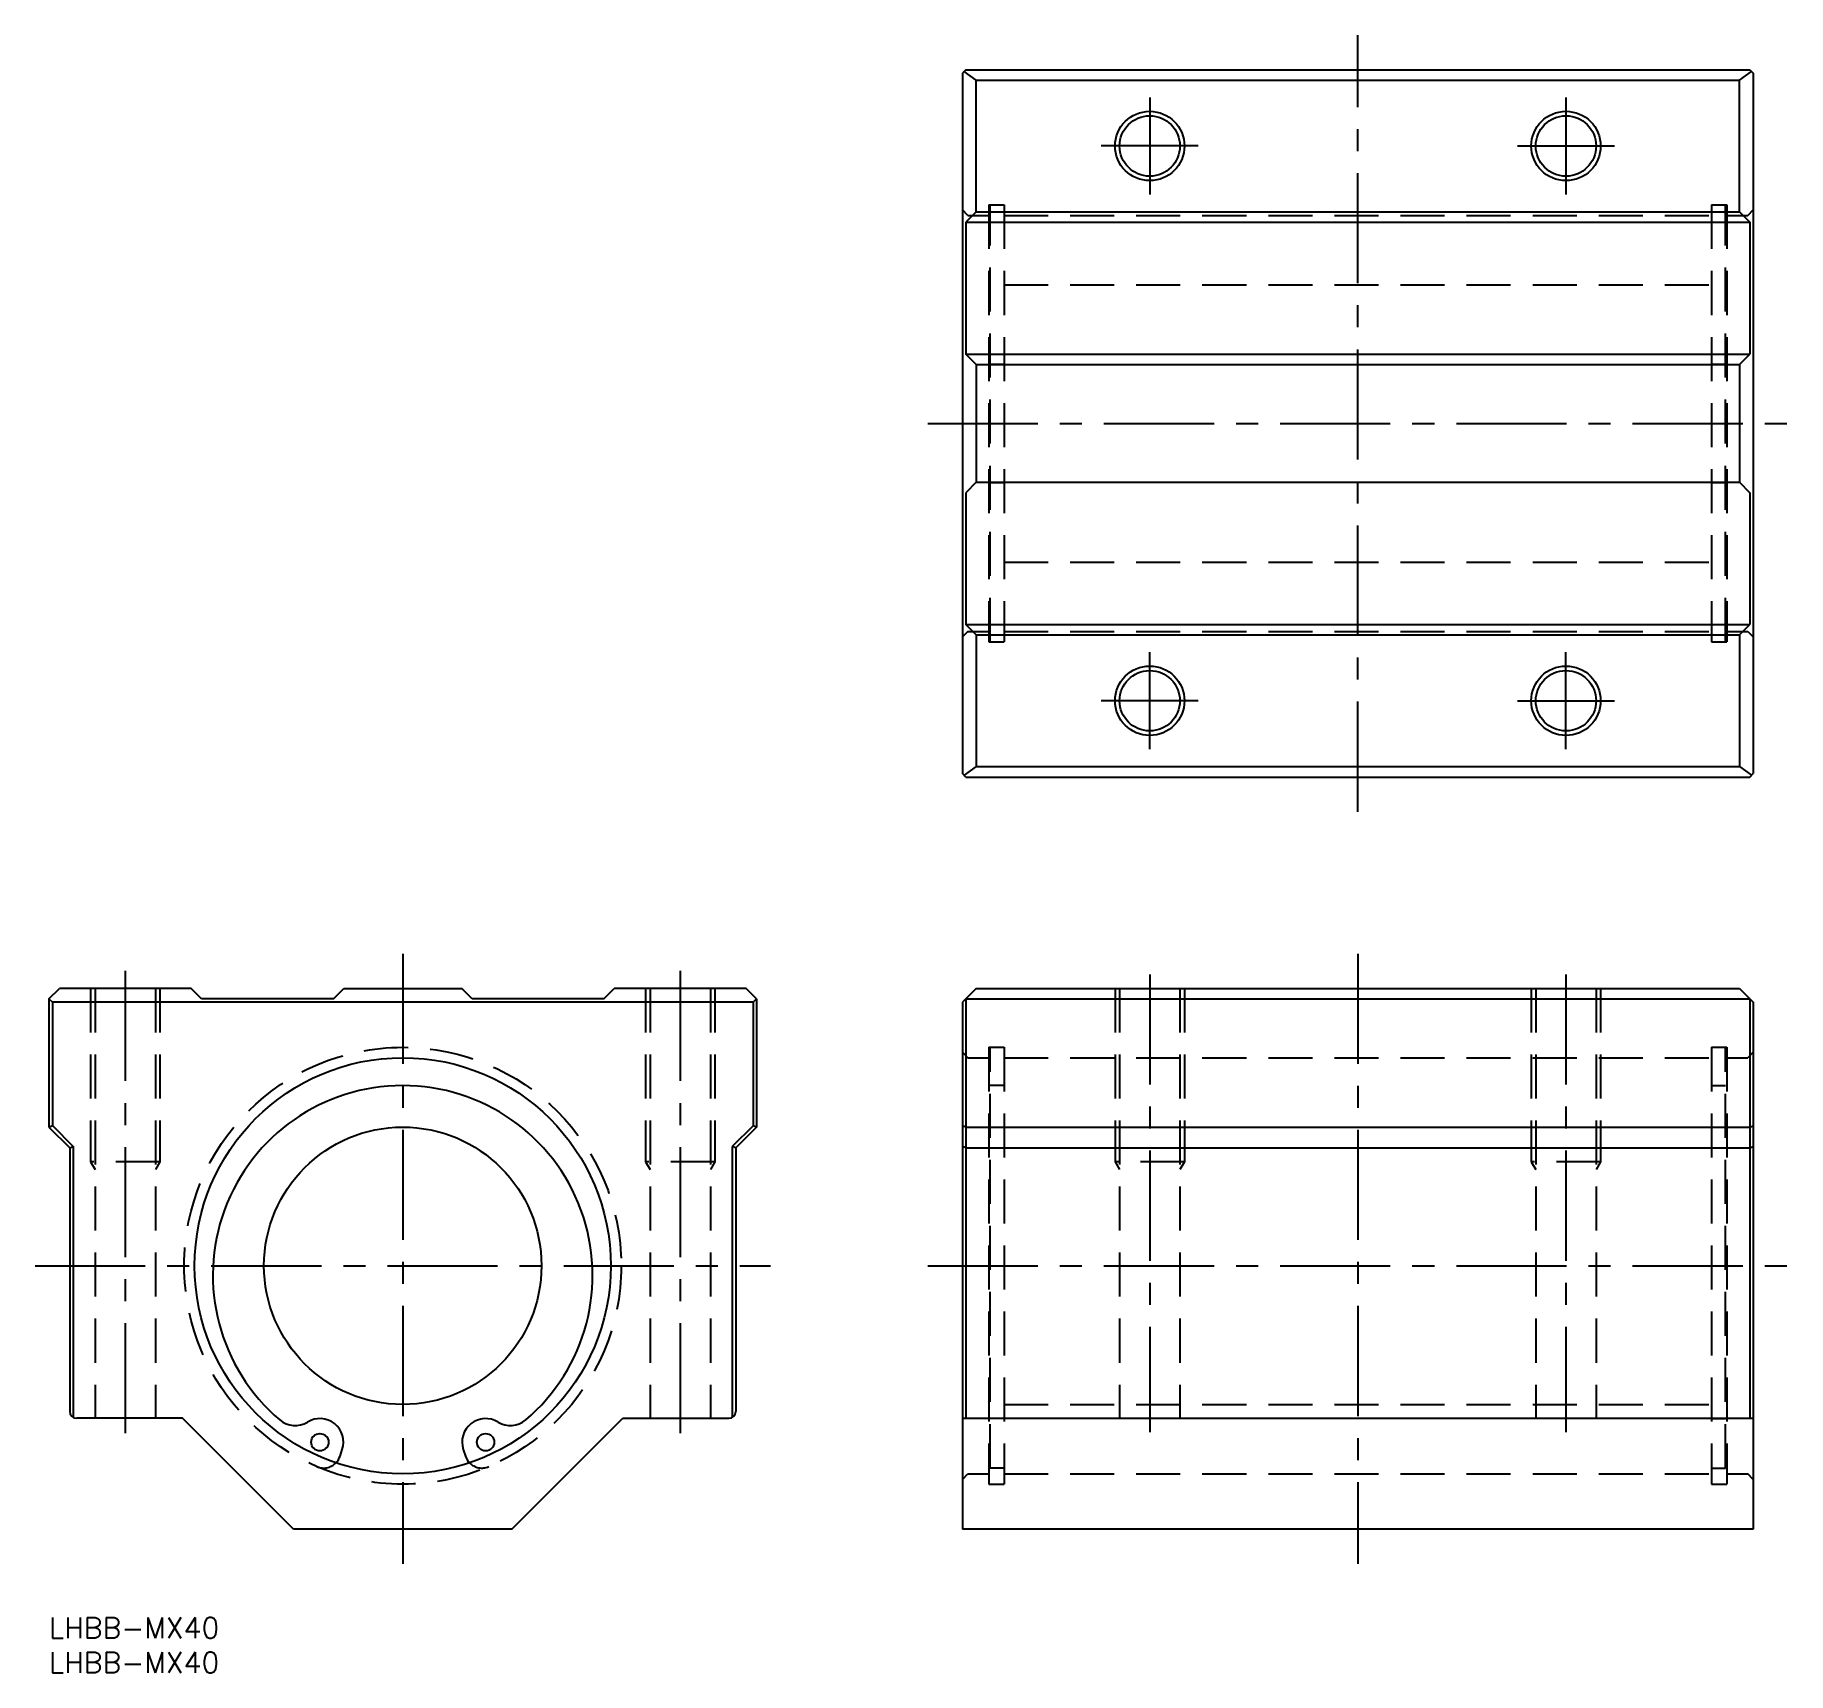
# Model space of a CAD drawing. Extents: x -2 to 251, y -8 to 228.
import ezdxf

# ---------------------------------------------------------------- set-up
doc = ezdxf.new("R2010")
doc.units = 0
doc.header["$LTSCALE"] = 0.5
doc.linetypes.add('CENTER', pattern=[50.8, 31.75, -6.35, 6.35, -6.35])
doc.linetypes.add('DASHED', pattern=[19.05, 12.7, -6.35])
for name, color, linetype in [('MSM_CENTER', 1, 'CENTER'), ('MSM_CONTINUOUS', 7, 'CONTINUOUS'), ('MSM_DASHED', 4, 'DASHED'), ('MSM_NARROW', 5, 'CONTINUOUS'), ('MSM_PART_NUMBER', 7, 'CONTINUOUS')]:
    doc.layers.add(name, color=color, linetype=linetype)
doc.styles.get("Standard").update_dxf_attribs({"font": 'txt.shx', "height": 3, "bigfont": 'bigfont.shx'})

# ---------------------------------------------------------------- blocks, each defined once
blk = doc.blocks.new('*U9')
at = {"layer": 'MSM_PART_NUMBER'}
blk.add_text('LHBB-MX40', height=3, dxfattribs=at).set_placement((0, -3))
blk = doc.blocks.new('*U10')
at = {"layer": 'MSM_PART_NUMBER'}
blk.add_text('LHBB-MX40', height=3, dxfattribs=at).set_placement((0, -8))

msp = doc.modelspace()

# ---------------------------------------------------------------- linework, layer by layer
at = {"layer": 'MSM_CENTER'}
for p, q in [((188.68, 116.2), (188.68, 228.2)), ((158.68, 219.2), (158.68, 205.2)), ((218.68, 219.2), (218.68, 205.2)), ((165.68, 212.2), (151.68, 212.2)), ((211.68, 212.2), (225.68, 212.2)), ((126.68, 172.2), (250.68, 172.2)), ((158.68, 125.2), (158.68, 139.2)), ((218.68, 125.2), (218.68, 139.2)), ((165.68, 132.2), (151.68, 132.2)), ((211.68, 132.2), (225.68, 132.2)), ((51, 95.72), (51, 7.72)), ((188.68, 95.72), (188.68, 7.72)), ((11, 93.24), (11, 25.62)), ((91, 93.24), (91, 25.62)), ((158.68, 92.72), (158.68, 26.72)), ((218.68, 92.72), (218.68, 26.72)), ((-2, 50.72), (104, 50.72)), ((126.68, 50.72), (250.68, 50.72))]:
    msp.add_line(p, q, dxfattribs=at)
at = {"layer": 'MSM_CONTINUOUS'}
for p, q in [((132.18, 223.2), (131.68, 222.7)), ((131.68, 222.7), (131.68, 121.7)), ((133.68, 221.7), (131.93, 222.95)), ((132.18, 223.2), (245.18, 223.2)), ((243.68, 221.7), (245.43, 222.95)), ((245.18, 223.2), (245.68, 222.7)), ((245.68, 222.7), (245.68, 121.7)), ((133.68, 221.7), (243.68, 221.7)), ((133.68, 202.7), (133.68, 221.7)), ((243.68, 202.7), (243.68, 221.7)), ((133.68, 202.7), (132.18, 201.2)), ((133.68, 202.7), (243.68, 202.7)), ((243.68, 202.7), (245.18, 201.2)), ((132.18, 201.2), (245.18, 201.2)), ((132.18, 201.2), (132.18, 182.2)), ((245.18, 201.2), (245.18, 182.2)), ((245.68, 201.2), (245.68, 201.2)), ((133.68, 180.7), (132.18, 182.2)), ((132.18, 182.2), (245.18, 182.2)), ((243.68, 180.7), (245.18, 182.2)), ((245.68, 182.2), (245.68, 182.2)), ((133.68, 180.7), (243.68, 180.7)), ((133.68, 180.7), (133.68, 163.7)), ((243.68, 180.7), (243.68, 163.7)), ((131.68, 162.2), (131.68, 162.2)), ((133.68, 163.7), (132.18, 162.2)), ((132.18, 162.2), (132.18, 143.2)), ((133.68, 163.7), (243.68, 163.7)), ((243.68, 163.7), (245.18, 162.2)), ((245.18, 162.2), (245.18, 143.2)), ((245.68, 162.2), (245.68, 162.2)), ((132.18, 143.2), (245.18, 143.2)), ((133.68, 141.7), (132.18, 143.2)), ((133.68, 141.7), (243.68, 141.7)), ((133.68, 141.7), (133.68, 122.7)), ((243.68, 141.7), (245.18, 143.2)), ((243.68, 141.7), (243.68, 122.7)), ((245.68, 143.2), (245.68, 143.2)), ((132.18, 121.2), (131.68, 121.7)), ((133.68, 122.7), (131.93, 121.45)), ((133.68, 122.7), (243.68, 122.7)), ((243.68, 122.7), (245.43, 121.45)), ((245.18, 121.2), (245.68, 121.7)), ((132.18, 121.2), (245.18, 121.2)), ((0, 89.22), (1.5, 90.72)), ((0, 89.22), (0, 70.72)), ((0, 89.22), (0.5, 88.72)), ((0.5, 88.72), (0.5, 70.93)), ((101.5, 88.72), (0.5, 88.72)), ((20.5, 90.72), (1.5, 90.72)), ((22, 89.22), (20.5, 90.72)), ((41, 89.22), (22, 89.22)), ((41, 89.22), (42.5, 90.72)), ((42.5, 90.72), (59.5, 90.72)), ((61, 89.22), (59.5, 90.72)), ((80, 89.22), (61, 89.22)), ((80, 89.22), (81.5, 90.72)), ((100.5, 90.72), (81.5, 90.72)), ((102, 89.22), (100.5, 90.72)), ((102, 89.21), (101.5, 88.71)), ((101.5, 88.72), (101.5, 70.92)), ((102, 89.22), (102, 70.72)), ((133.68, 90.71), (131.68, 88.71)), ((131.68, 88.71), (131.68, 12.72)), ((132.18, 89.21), (132.18, 28.72)), ((132.18, 89.21), (245.18, 89.21)), ((133.68, 90.71), (243.68, 90.71)), ((243.68, 90.71), (245.68, 88.71)), ((245.18, 89.21), (245.18, 28.72)), ((245.68, 88.71), (245.68, 12.72)), ((0, 70.72), (0.5, 70.93)), ((0.5, 70.93), (3.5, 67.93)), ((101.5, 70.92), (98.5, 67.92)), ((102, 70.72), (101.5, 70.92)), ((132.18, 70.72), (131.68, 70.92)), ((245.18, 70.72), (245.68, 70.92)), ((0, 70.72), (3, 67.72)), ((102, 70.72), (99, 67.72)), ((132.18, 70.72), (245.18, 70.72)), ((3, 67.72), (3.5, 67.93)), ((3, 67.72), (3, 29.72)), ((3.5, 67.93), (3.5, 28.85)), ((98.5, 67.92), (98.5, 28.85)), ((99, 67.72), (98.5, 67.92)), ((99, 67.72), (99, 29.72)), ((132.18, 67.72), (131.68, 67.92)), ((132.18, 67.72), (245.18, 67.72)), ((245.18, 67.72), (245.68, 67.92)), ((19.25, 28.72), (4, 28.72)), ((35.25, 12.72), (19.25, 28.72)), ((66.75, 12.72), (82.75, 28.72)), ((82.75, 28.72), (98, 28.72)), ((131.68, 28.72), (245.68, 28.72)), ((41.97, 23.27), (42.28, 24.22)), ((59.72, 24.22), (60.03, 23.27)), ((66.75, 12.72), (35.25, 12.72)), ((245.68, 12.72), (131.68, 12.72))]:
    msp.add_line(p, q, dxfattribs=at)
for centre, radius in [((158.68, 212.2), 4.35), ((218.68, 212.2), 4.35), ((158.68, 132.2), 4.35), ((218.68, 132.2), 4.35), ((51, 50.72), 30), ((51, 50.72), 20), ((39.05, 25.28), 1.25), ((62.95, 25.28), 1.25)]:
    msp.add_circle(centre, radius, dxfattribs=at)
for centre, radius, start, end in [((51, 49.34), 27.37, 310.3496, 229.6504), ((4, 29.72), 1, 180, 270), ((35.48, 31.07), 3.4, 229.6504, 301.6942), ((39.05, 25.28), 3.4, 341.7821, 121.6942), ((62.95, 25.28), 3.4, 58.3058, 198.2179), ((66.52, 31.07), 3.4, 238.3058, 310.3496), ((98, 29.72), 1, 270, 0), ((39.59, 24.05), 2.5, 315.5033, 341.7821), ((62.41, 24.05), 2.5, 198.2179, 224.4967)]:
    msp.add_arc(centre, radius, start, end, dxfattribs=at)
at = {"layer": 'MSM_DASHED'}
for p, q in [((132.48, 202.2), (131.68, 203)), ((132.48, 202.2), (135.48, 202.2)), ((135.48, 203.7), (135.48, 140.7)), ((135.48, 203.7), (137.68, 203.7)), ((135.68, 140.7, -0.5), (135.68, 203.7, -0.5)), ((137.68, 203.7), (137.68, 140.7)), ((137.68, 202.2), (239.68, 202.2)), ((239.68, 203.7), (239.68, 140.7)), ((239.68, 203.7), (241.88, 203.7)), ((241.68, 140.7, -0.5), (241.68, 203.7, -0.5)), ((241.88, 203.7), (241.88, 140.7)), ((241.88, 202.2), (244.88, 202.2)), ((244.88, 202.2), (245.68, 203)), ((137.68, 192.2), (239.68, 192.2)), ((135.68, 180.75), (137.68, 180.75)), ((239.68, 180.75), (241.68, 180.75)), ((135.68, 163.65), (137.68, 163.65)), ((239.68, 163.65), (241.68, 163.65)), ((137.68, 152.2), (239.68, 152.2)), ((132.48, 142.2), (131.68, 141.4)), ((132.48, 142.2), (135.48, 142.2)), ((137.68, 142.2), (239.68, 142.2)), ((241.88, 142.2), (244.88, 142.2)), ((244.88, 142.2), (245.68, 141.4)), ((135.48, 140.7), (137.68, 140.7)), ((239.68, 140.7), (241.88, 140.7)), ((6, 90.72), (6, 65.72)), ((6.65, 90.72), (6.65, 28.72)), ((15.35, 90.72), (15.35, 28.72)), ((16, 90.72), (16, 65.72)), ((86, 90.72), (86, 65.72)), ((86.65, 90.72), (86.65, 28.72)), ((95.35, 90.72), (95.35, 28.72)), ((96, 90.72), (96, 65.72)), ((153.68, 90.72), (153.68, 65.72)), ((154.33, 90.72), (154.33, 28.72)), ((163.03, 90.72), (163.03, 28.72)), ((163.68, 90.72), (163.68, 65.72)), ((213.68, 90.72), (213.68, 65.72)), ((214.33, 90.72), (214.33, 28.72)), ((223.03, 90.72), (223.03, 28.72)), ((223.68, 90.72), (223.68, 65.72)), ((131.68, 81.52), (132.48, 80.72)), ((135.48, 82.22), (135.48, 19.22)), ((135.48, 82.22), (137.68, 82.22)), ((135.68, 21.55, -0.5), (135.68, 82.22, -0.5)), ((137.68, 82.22), (137.68, 19.22)), ((239.68, 82.22), (239.68, 19.22)), ((239.68, 82.22), (241.88, 82.22)), ((241.68, 21.55, -0.5), (241.68, 82.22, -0.5)), ((241.88, 82.22), (241.88, 19.22)), ((245.68, 81.52), (244.88, 80.72)), ((132.48, 80.72), (135.48, 80.72)), ((137.68, 80.72), (239.68, 80.72)), ((241.88, 80.72), (244.88, 80.72)), ((137.68, 76.72), (135.68, 76.72)), ((239.68, 76.72), (241.68, 76.72)), ((16, 65.72), (6, 65.72)), ((6, 65.72), (6.65, 64.59)), ((16, 65.72), (15.35, 64.59)), ((96, 65.72), (86, 65.72)), ((86, 65.72), (86.65, 64.59)), ((96, 65.72), (95.35, 64.59)), ((163.68, 65.72), (153.68, 65.72)), ((153.68, 65.72), (154.33, 64.59)), ((163.68, 65.72), (163.03, 64.59)), ((223.68, 65.72), (213.68, 65.72)), ((213.68, 65.72), (214.33, 64.59)), ((223.68, 65.72), (223.03, 64.59)), ((137.68, 30.72), (239.68, 30.72)), ((137.68, 28.68), (135.68, 28.68)), ((239.68, 28.68), (241.68, 28.68)), ((131.68, 19.92), (132.48, 20.72)), ((132.48, 20.72), (135.48, 20.72)), ((137.68, 21.55), (135.68, 21.55)), ((137.68, 20.72), (239.68, 20.72)), ((239.68, 21.55), (241.68, 21.55)), ((241.88, 20.72), (244.88, 20.72)), ((245.68, 19.92), (244.88, 20.72)), ((135.48, 19.22), (137.68, 19.22)), ((239.68, 19.22), (241.88, 19.22))]:
    msp.add_line(p, q, dxfattribs=at)
msp.add_circle((51, 50.72), 31.5, dxfattribs=at)
for centre, start, end in [((39.59, 24.05), 246.8366, 315.5033), ((62.41, 24.05), 224.4967, 293.1634)]:
    msp.add_arc(centre, 2.5, start, end, dxfattribs=at)
at = {"layer": 'MSM_NARROW'}
for centre in [(158.68, 212.2), (218.68, 212.2), (158.68, 132.2), (218.68, 132.2)]:
    msp.add_circle(centre, 5, dxfattribs=at)

# ---------------------------------------------------------------- block references
at = {"layer": 'MSM_CONTINUOUS'}
for name in ['*U9', '*U10']:
    msp.add_blockref(name, (0, 0), dxfattribs=at)

doc.saveas('drawing.dxf')
